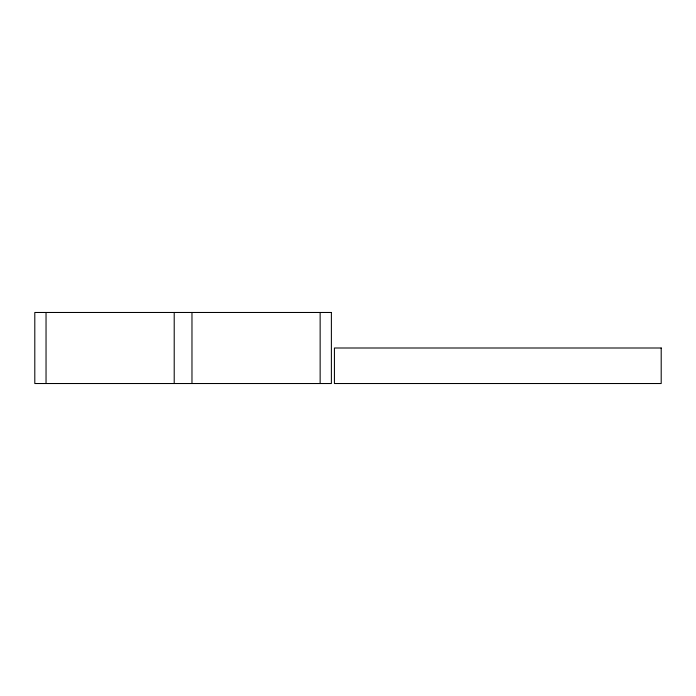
<?xml version="1.0" encoding="UTF-8"?>
<svg xmlns="http://www.w3.org/2000/svg" width="696" height="696" viewBox="0 0 696 696"><rect width="100%" height="100%" fill="white"/><g stroke="black" fill="none" stroke-linecap="round" stroke-linejoin="round"><path stroke-width="1.04" d="M320.143 312.478L320.143 383.522M191.974 312.478L191.974 383.522M174.209 312.478L174.209 383.522M46.04 312.478L46.04 383.522M331.383 312.478L34.8 312.478L34.8 383.522L331.383 383.522L331.383 312.478M661.2 348L334.428 348L334.428 383.522L661.2 383.522L661.2 348"/></g></svg>
